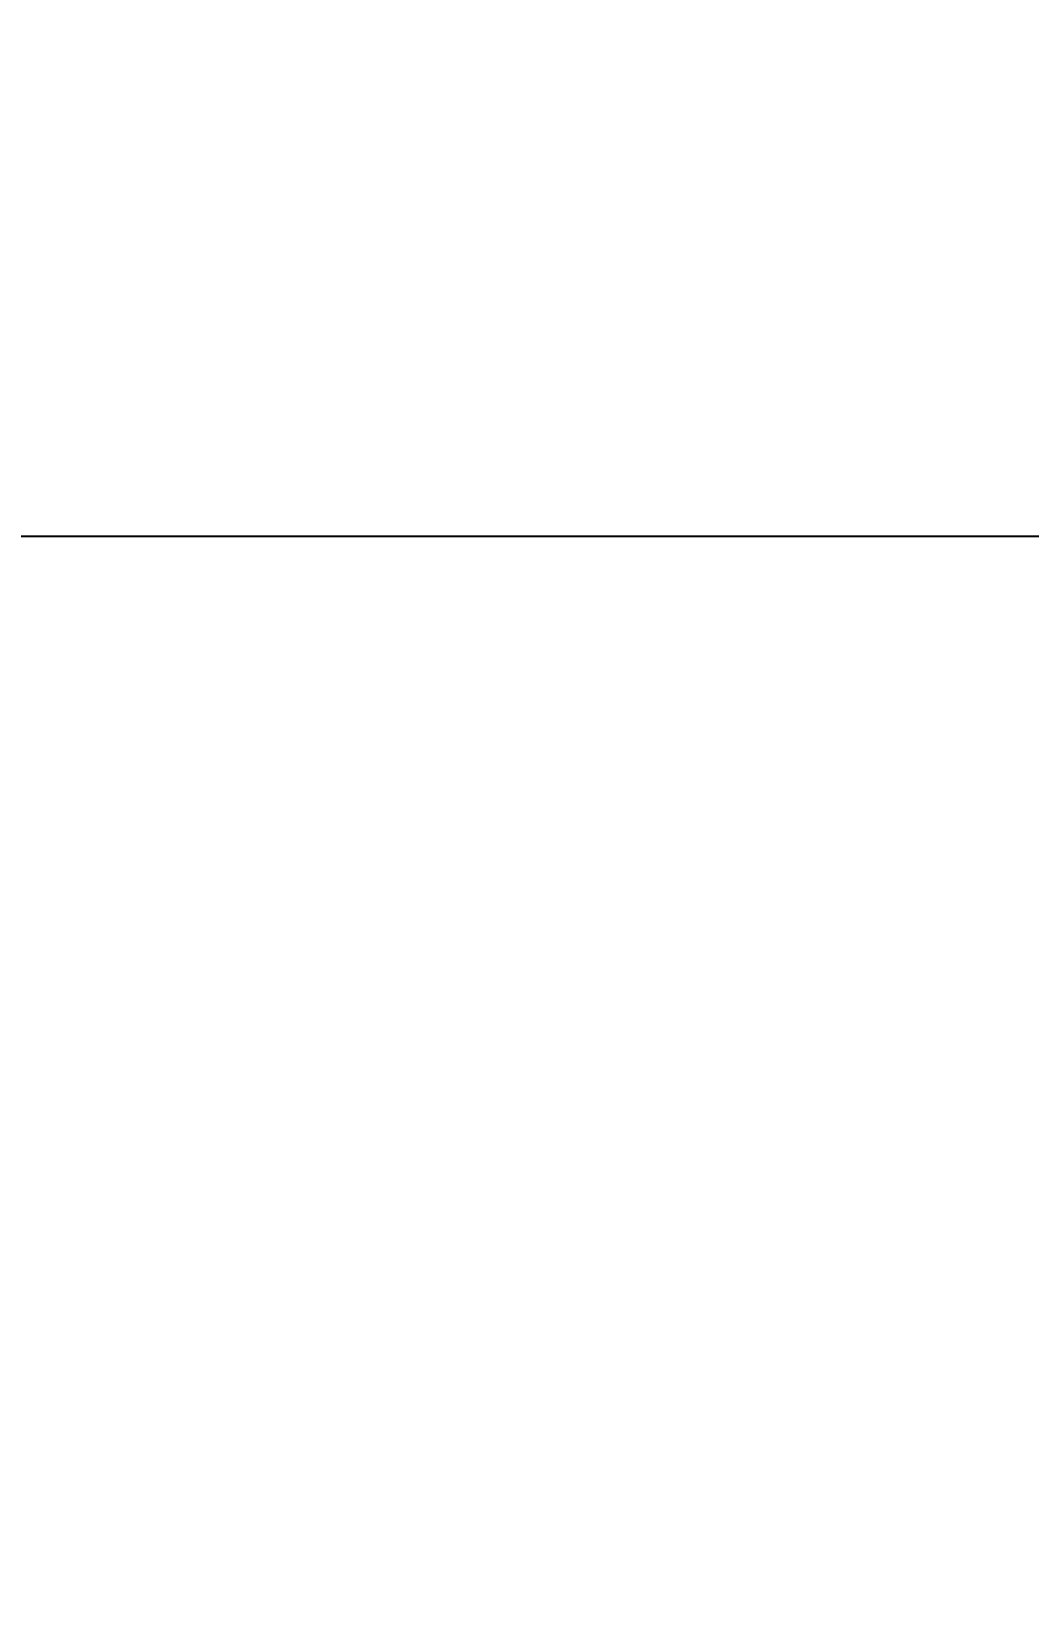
# Model space of a CAD drawing. Header units: millimetres. Extents: x -20000 to 230000, y -17405 to 24510.
# Drawn here: x 145123.9 to 145295.5, y -4802.8 to -4529.4 of the extents above; entities that cross this region are included whole.
import ezdxf

# ---------------------------------------------------------------- set-up
doc = ezdxf.new("R2010")
doc.units = ezdxf.units.MM
doc.header["$PDMODE"] = 35
doc.header["$PDSIZE"] = 0.5
doc.layers.get('0').update_dxf_attribs({"lineweight": 13})
doc.layers.get('Defpoints').update_dxf_attribs({"true_color": 0xc2a584})
doc.layers.add('1 - BETON', color=251, linetype='Continuous', lineweight=25)
doc.layers.add('1 - Cotation', color=32, linetype='Continuous', lineweight=13)
doc.styles.add('Texte Poralu', font='tahomabd.ttf')
doc.dimstyles.new('100 - 1000', dxfattribs={"dimtxt": 15, "dimasz": 15, "dimexe": 5, "dimexo": 2.5, "dimgap": 8, "dimtad": 1, "dimdec": 1, "dimtxsty": 'Texte Poralu', "dimcen": 10, "dimazin": 0, "dimtfac": 1, "dimtdec": 1, "dimtmove": 0, "dimatfit": 3, "dimfxl": 1, "dimarcsym": 0})

# ---------------------------------------------------------------- blocks, each defined once
blk = doc.blocks.new('*D1325')
at = {"layer": '1 - Cotation', "color": 0, "lineweight": -2, "transparency": 16777216}
for p, q in [((145002.5, -3855.67), (145478.31, -3855.67)), ((145473.31, -3870.67), (145473.31, -4601.27)), ((145102.5, -4616.27), (145478.31, -4616.27))]:
    blk.add_line(p, q, dxfattribs=at)
at = {"layer": '1 - Cotation', "color": 0, "transparency": 16777216}
for points in [[(145470.81, -3870.67), (145475.81, -3870.67), (145473.31, -3855.67)], [(145470.81, -4601.27), (145475.81, -4601.27), (145473.31, -4616.27)]]:
    blk.add_solid(points, dxfattribs=at)
at = {"layer": 'Defpoints', "color": 0, "transparency": 16777216}
for p in [(145000, -3855.67), (145100, -4616.27), (145473.31, -4616.27)]:
    blk.add_point(p, dxfattribs=at)
at = {"layer": '1 - Cotation', "color": 0, "transparency": 16777216, "insert": (145457.81, -4235.97), "char_height": 15, "attachment_point": 5, "rotation": 90, "style": 'Texte Poralu'}
blk.add_mtext('H', dxfattribs=at)
blk = doc.blocks.new('*U1048')
at = {"layer": '1 - BETON'}
h = blk.add_hatch(dxfattribs=at)
h.set_pattern_fill('CONCRETE', color=256, scale=15, style=0, pattern_type=2)
h.set_pattern_definition([(50, (110, -57), (107.589, -9.413), [11.25, -123.75]), (355, (110, -57), (-20.813, 112.83), [9, -99]), (100.451, (118.97, -57.78), (86.776, 103.416), [9.561, -105.171]), (46.184, (110, -27), (160.086, -24.828), [16.875, -185.625]), (96.636, (123.34, -29.07), (140.2, 146.118), [14.34, -157.757]), (351.184, (110, -27), (140.2, 146.12), [13.5, -148.5]), (21, (125, -34.5), (89.536, -60.393), [11.25, -123.75]), (326, (125, -34.5), (36.497, 108.773), [9, -99]), (71.451, (132.46, -39.53), (126.033, 48.38), [9.561, -105.171]), (37.5, (110, -57), (1.824, 49.934), [0, -97.8, 0, -100.5, 0, -99.375]), (7.5, (110, -57), (39.4604, 59.162), [0, -57.3, 0, -95.55, 0, -37.875]), (327.5, (76.55, -57), (80.0734, -3.3832), [0, -37.5, 0, -117, 0, -155.25]), (317.5, (61.55, -57), (87.478, 15.016), [0, -48.75, 0, -77.7, 0, -110.25])])
h.paths.add_polyline_path([(-143.15, -56.48), (-153.27, -55.81), (-143.48, -53.16)], flags=8)
edge = h.paths.add_edge_path(flags=0)
edge.add_line((-143.32, -54.82), (-73.67, -47.85))
h.paths.add_polyline_path([(-154.61, -58.59), (-72.1, -50.34), (-74.25, -28.85), (-156.76, -37.1)], flags=24)
h.paths.add_polyline_path([(400, -360), (300, -460), (-180, -460), (-180, -43), (-50, -30), (-50, 0), (0, 0), (0, -360)])
blk = doc.blocks.new('*D1330')
at = {"layer": '1 - Cotation', "color": 0, "lineweight": -2, "transparency": 16777216}
for p, q in [((145102.5, -4616.27), (145478.31, -4616.27)), ((145473.31, -4891.27), (145473.31, -4631.27)), ((145402.5, -4906.27), (145478.31, -4906.27))]:
    blk.add_line(p, q, dxfattribs=at)
at = {"layer": '1 - Cotation', "color": 0, "transparency": 16777216}
for points in [[(145470.81, -4631.27), (145475.81, -4631.27), (145473.31, -4616.27)], [(145470.81, -4891.27), (145475.81, -4891.27), (145473.31, -4906.27)]]:
    blk.add_solid(points, dxfattribs=at)
at = {"layer": 'Defpoints', "color": 0, "transparency": 16777216}
for p in [(145100, -4616.27), (145473.31, -4616.27), (145400, -4906.27)]:
    blk.add_point(p, dxfattribs=at)
at = {"layer": '1 - Cotation', "color": 0, "transparency": 16777216, "insert": (145457.81, -4761.27), "char_height": 15, "attachment_point": 5, "rotation": 90, "style": 'Texte Poralu'}
blk.add_mtext('ALL', dxfattribs=at)

msp = doc.modelspace()

# ---------------------------------------------------------------- block references
msp.add_blockref('*U1048', (145000, -4616.27))

# ---------------------------------------------------------------- dimensions: what is measured, and where the dimension line sits
at = {"layer": '1 - Cotation'}
for p1, text, picture, middle in [((145000, -3855.67), 'H', '*D1325', (145457.81, -4235.97)), ((145400, -4906.27), 'ALL', '*D1330', (145457.81, -4761.27))]:
    dim = msp.add_linear_dim(base=(145473.31, -4616.27), p1=p1, p2=(145100, -4616.27), angle=90, text=text, dimstyle='100 - 1000', dxfattribs=at)
    dim.commit()
    dim.dimension.update_dxf_attribs({"geometry": picture, "text_midpoint": middle})

doc.saveas('drawing.dxf')
